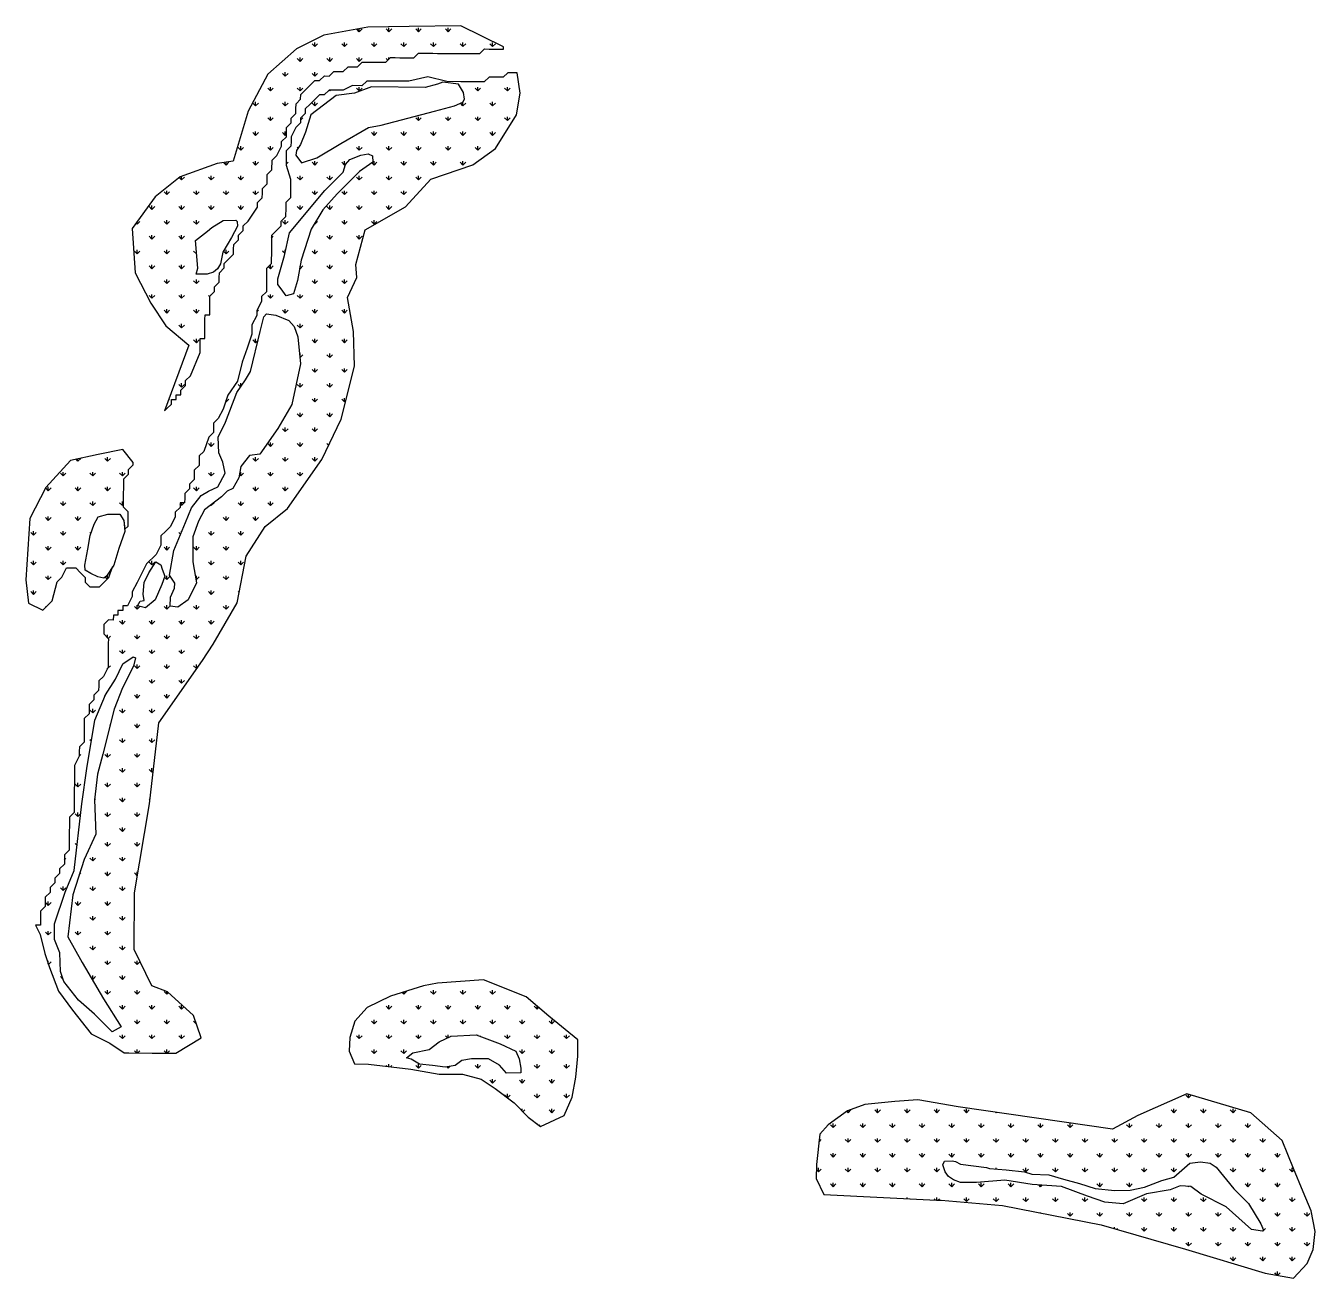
# Model space of a CAD drawing. Header units: metres. Extents: x 255476 to 378809, y 1739479 to 2227865.
# Drawn here: x 330652 to 331760, y 1815012 to 1816089 of the extents above; entities that cross this region are included whole.
import ezdxf

# ---------------------------------------------------------------- set-up
doc = ezdxf.new("R2010")
doc.units = ezdxf.units.M
doc.header["$MEASUREMENT"] = 0
doc.layers.add('MANGROOVE BUFFER ZONE', color=120, linetype='Continuous')

msp = doc.modelspace()

# ---------------------------------------------------------------- hatches: boundary and pattern name
at = {"layer": 'MANGROOVE BUFFER ZONE'}
h = msp.add_hatch(dxfattribs=at)
h.set_pattern_fill('GRASS', color=256, scale=18)
h.paths.add_polyline_path([(330830.7, 1815892.5), (330830.7, 1815896.6), (330830.8, 1815900.6), (330834.9, 1815904.6), (330834.9, 1815908.7), (330839, 1815912.7), (330839, 1815916.7), (330843.1, 1815920.7), (330851.2, 1815932.8), (330851.3, 1815936.8), (330855.3, 1815940.8), (330855.4, 1815944.9), (330855.4, 1815948.9), (330859.5, 1815952.9), (330859.5, 1815961), (330863.6, 1815965), (330863.7, 1815973.1), (330867.8, 1815977.1), (330871.9, 1815985.2), (330871.9, 1815989.2), (330876, 1815993.3), (330876, 1815997.3), (330876, 1816001.3), (330880.1, 1816005.4), (330880.1, 1816009.4), (330884.2, 1816013.4), (330884.2, 1816017.4), (330884.3, 1816021.5), (330888.3, 1816025.5), (330888.4, 1816029.5), (330892.4, 1816033.6), (330896.5, 1816037.6), (330900.6, 1816041.6), (330904.6, 1816041.6), (330908.7, 1816045.6), (330912.7, 1816045.5), (330916.8, 1816049.5), (330920.9, 1816049.5), (330924.9, 1816049.5), (330929, 1816053.5), (330933, 1816053.5), (330937.1, 1816053.4), (330941.1, 1816057.4), (330945.2, 1816057.4), (330949.2, 1816057.4), (330953.3, 1816057.4), (330961.4, 1816057.3), (330965.4, 1816061.3), (330969.5, 1816061.3), (330973.5, 1816061.2), (330977.6, 1816061.2), (330981.6, 1816061.2), (330985.6, 1816061.1), (330989.7, 1816065.2), (330993.8, 1816065.1), (330997.8, 1816065.1), (331001.8, 1816065.1), (331005.9, 1816065), (331014, 1816065), (331018, 1816064.9), (331022.1, 1816064.9), (331026.1, 1816064.9), (331030.1, 1816064.8), (331034.2, 1816064.8), (331038.2, 1816064.8), (331042.3, 1816064.8), (331046.3, 1816068.8), (331050.4, 1816068.7), (331054.4, 1816068.7), (331062.5, 1816068.6), (331062.5, 1816070.7), (331025.9, 1816088.7), (330981.7, 1816088), (330946, 1816087.4), (330908.3, 1816080.5), (330884.7, 1816068.8), (330860.1, 1816047), (330843.3, 1816015.2), (330830.4, 1815972.2), (330816.4, 1815970.3), (330784.8, 1815959), (330763.2, 1815941.7), (330743.4, 1815914.5), (330746.2, 1815876.4), (330759.5, 1815850.3), (330772.3, 1815830.7), (330792.2, 1815814.1), (330771.3, 1815757.8), (330773.1, 1815759.5), (330777.2, 1815763.5), (330777.2, 1815767.6), (330781.2, 1815767.6), (330781.3, 1815771.6), (330785.3, 1815771.6), (330785.3, 1815775.6), (330789.4, 1815779.6), (330789.4, 1815783.7), (330793.5, 1815787.7), (330801.8, 1815807.8), (330801.8, 1815811.9), (330801.9, 1815820), (330805.9, 1815819.9), (330805.9, 1815824), (330806, 1815828), (330806, 1815832.1), (330806, 1815836.1), (330806.1, 1815840.1), (330810.1, 1815840.1), (330810.1, 1815844.2), (330810.2, 1815848.2), (330810.2, 1815852.2), (330810.2, 1815856.3), (330814.3, 1815860.3), (330814.3, 1815864.3), (330818.4, 1815868.4), (330818.4, 1815872.4), (330818.5, 1815876.4), (330822.5, 1815880.5), (330822.6, 1815884.5), (330826.6, 1815888.5)])
h.paths.add_polyline_path([(330798, 1815904.1), (330808.3, 1815912.2), (330811.9, 1815915.3), (330821.6, 1815921.3), (330832.7, 1815921.7), (330833.8, 1815920.4), (330834.1, 1815916.4), (330828.8, 1815906.7), (330821.4, 1815894), (330819.5, 1815884.1), (330816.7, 1815879.8), (330813.5, 1815876.8), (330808, 1815875.3), (330798.4, 1815875.2), (330799.9, 1815880.3)], flags=16)
h.paths.add_polyline_path([(330736.1, 1815674.9), (330736.1, 1815679), (330736.1, 1815683), (330736.1, 1815687), (330736.2, 1815691.1), (330736.2, 1815695.1), (330736.2, 1815699.2), (330740.3, 1815703.2), (330740.3, 1815707.2), (330744.4, 1815711.2), (330744.4, 1815713.3), (330735.4, 1815724.6), (330714.4, 1815720.3), (330690.4, 1815715), (330669.2, 1815691.7), (330655.5, 1815665.3), (330652.1, 1815612.4), (330654.4, 1815592.3), (330666.6, 1815586.5), (330670.7, 1815590.5), (330674.8, 1815594.5), (330679, 1815610.7), (330683, 1815614.7), (330687.1, 1815622.7), (330691.2, 1815622.7), (330695.2, 1815622.7), (330699.2, 1815618.6), (330703.2, 1815614.5), (330703.2, 1815610.5), (330707.2, 1815606.4), (330711.3, 1815606.4), (330715.3, 1815606.3), (330723.5, 1815614.4), (330726.6, 1815623.6), (330723.6, 1815619.1), (330721.5, 1815615.5), (330719.1, 1815613.9), (330714.1, 1815614.9), (330708, 1815617.9), (330703.2, 1815620.9), (330702.7, 1815625.2), (330705.3, 1815638.9), (330707.5, 1815650.6), (330710.7, 1815660.4), (330714.3, 1815666.5), (330722.5, 1815668.8), (330733, 1815668.8), (330736.4, 1815663.5), (330737.1, 1815655.9), (330740, 1815658.7), (330740, 1815662.8), (330740, 1815666.8), (330740.1, 1815670.8)])
h = msp.add_hatch(dxfattribs=at)
h.set_pattern_fill('GRASS', color=256, scale=18)
h.paths.add_polyline_path([(330758.3, 1815420), (330766.4, 1815489.5), (330803.8, 1815543), (330813.1, 1815557.2), (330833.6, 1815592.8), (330841.6, 1815632.8), (330857.8, 1815658.2), (330877.1, 1815673.9), (330906.6, 1815715.9), (330923.2, 1815750.5), (330934.6, 1815796.1), (330933.8, 1815825.8), (330928.5, 1815855), (330936.6, 1815872.3), (330935.8, 1815883.6), (330943.8, 1815913.4), (330978.3, 1815933.1), (331000.3, 1815956.8), (331036.2, 1815969.1), (331055.9, 1815983.1), (331073.8, 1816012.1), (331077, 1816030.7), (331074.5, 1816048.3), (331070.4, 1816048.4), (331066.4, 1816048.4), (331062.3, 1816044.4), (331058.3, 1816044.4), (331054.2, 1816044.4), (331050.2, 1816044.5), (331046.1, 1816040.5), (331042.1, 1816040.5), (331038, 1816040.5), (331034, 1816040.6), (331029.9, 1816040.6), (331025.9, 1816040.6), (331013.8, 1816040.7), (330997.6, 1816044.9), (330981.4, 1816041), (330961.2, 1816041.1), (330945.1, 1816041.2), (330941, 1816037.2), (330932.9, 1816037.3), (330924.8, 1816033.3), (330916.7, 1816033.4), (330912.7, 1816033.4), (330908.6, 1816029.4), (330904.5, 1816029.4), (330900.5, 1816025.4), (330896.4, 1816021.4), (330892.3, 1816017.4), (330892.3, 1816013.3), (330888.2, 1816009.3), (330888.2, 1816005.3), (330884.1, 1816001.3), (330880, 1815993.2), (330880, 1815989.2), (330879.9, 1815985.1), (330875.9, 1815981.1), (330875.8, 1815977.1), (330875.8, 1815973), (330875.8, 1815969), (330879.7, 1815956.8), (330879.7, 1815952.8), (330879.7, 1815948.7), (330879.6, 1815944.7), (330879.6, 1815940.7), (330875.5, 1815936.7), (330875.5, 1815932.6), (330875.4, 1815924.5), (330871.4, 1815920.5), (330871.3, 1815916.5), (330867.3, 1815912.5), (330863.2, 1815908.4), (330863.1, 1815904.4), (330863.1, 1815900.4), (330863.1, 1815896.3), (330863.1, 1815892.3), (330863, 1815888.2), (330863, 1815884.2), (330858.9, 1815880.2), (330858.9, 1815876.1), (330858.9, 1815872.1), (330858.8, 1815868), (330858.8, 1815864), (330858.8, 1815860), (330854.7, 1815855.9), (330854.7, 1815851.9), (330850.6, 1815843.8), (330850.5, 1815839.8), (330846.4, 1815831.7), (330846.4, 1815827.7), (330846.4, 1815823.7), (330842.2, 1815811.6), (330838.1, 1815799.5), (330833.9, 1815783.3), (330825.7, 1815771.3), (330821.6, 1815759.2), (330817.5, 1815751.1), (330813.4, 1815747.1), (330813.4, 1815743.1), (330813.4, 1815739), (330809.3, 1815735), (330805.1, 1815722.9), (330801.1, 1815718.9), (330801, 1815714.8), (330801, 1815710.8), (330796.9, 1815706.8), (330796.9, 1815702.7), (330796.9, 1815698.7), (330792.8, 1815694.7), (330792.8, 1815690.6), (330788.7, 1815686.6), (330788.7, 1815682.6), (330788.6, 1815678.5), (330784.6, 1815678.6), (330784.6, 1815674.5), (330780.5, 1815670.5), (330780.5, 1815666.5), (330776.4, 1815658.4), (330772.3, 1815654.4), (330768.2, 1815650.4), (330768.2, 1815646.4), (330768.1, 1815642.3), (330764, 1815634.3), (330755.9, 1815626.2), (330751.8, 1815618.2), (330747.7, 1815610.1), (330743.6, 1815602.1), (330743.5, 1815598), (330739.4, 1815590), (330735.4, 1815590), (330735.4, 1815586), (330731.3, 1815586), (330731.3, 1815582), (330727.3, 1815582), (330727.2, 1815577.9), (330723.2, 1815578), (330719.1, 1815574), (330719.1, 1815569.9), (330719, 1815565.9), (330723.1, 1815561.8), (330723, 1815557.8), (330723, 1815553.7), (330723, 1815549.7), (330722.9, 1815541.6), (330722.9, 1815537.5), (330718.8, 1815529.5), (330714.7, 1815525.5), (330714.7, 1815521.4), (330714.6, 1815517.4), (330710.6, 1815513.4), (330710.5, 1815509.3), (330706.4, 1815505.3), (330706.4, 1815501.3), (330706.4, 1815497.2), (330702.3, 1815493.2), (330702.3, 1815489.2), (330702.2, 1815485.1), (330702.2, 1815477.1), (330702.2, 1815473), (330698.1, 1815469), (330698, 1815465), (330698, 1815460.9), (330693.9, 1815452.9), (330693.9, 1815444.8), (330693.7, 1815424.6), (330693.7, 1815420.5), (330693.6, 1815412.4), (330689.5, 1815408.4), (330689.5, 1815404.4), (330689.5, 1815400.3), (330689.4, 1815396.3), (330689.4, 1815392.2), (330689.4, 1815388.2), (330689.3, 1815384.2), (330689.3, 1815380.1), (330685.2, 1815376.1), (330685.2, 1815372.1), (330685.2, 1815368), (330681.1, 1815364), (330681.1, 1815360), (330677, 1815355.9), (330677, 1815351.9), (330672.9, 1815347.9), (330672.9, 1815343.8), (330668.8, 1815339.8), (330668.8, 1815335.8), (330668.7, 1815331.7), (330664.6, 1815327.7), (330664.6, 1815323.7), (330664.6, 1815319.7), (330664.6, 1815315.6), (330660.5, 1815315.6), (330664.5, 1815307.5), (330668.4, 1815291.3), (330672.4, 1815279.2), (330680.3, 1815258.9), (330692.3, 1815242.6), (330708.3, 1815222.3), (330724.4, 1815214.1), (330736.5, 1815205.9), (330740.5, 1815205.9), (330760.7, 1815205.7), (330776.9, 1815205.6), (330780.9, 1815205.5), (330802.7, 1815218.7), (330796.2, 1815238), (330773.8, 1815258.4), (330760.5, 1815263.6), (330745.2, 1815294.8), (330745.6, 1815343.3)])
h.paths.add_polyline_path([(330712.2, 1815393.9), (330702.1, 1815372.1), (330692.4, 1815341.7), (330688.2, 1815305.5), (330700.4, 1815283.4), (330718.8, 1815252.3), (330734.1, 1815228.1), (330726.3, 1815223.8), (330711, 1815239), (330697.3, 1815251), (330684.7, 1815267.3), (330682, 1815275.7), (330681.4, 1815291.7), (330676.8, 1815303.2), (330676.8, 1815316.7), (330686, 1815343.9), (330693.5, 1815362.6), (330700.1, 1815419.8), (330704.6, 1815450.2), (330711.3, 1815491.8), (330720.6, 1815513.5), (330729.2, 1815527.2), (330735.6, 1815540.2), (330744.3, 1815546.2), (330746.4, 1815545.3), (330744.7, 1815538.3), (330735.2, 1815519.7), (330727.9, 1815501.3), (330718.2, 1815462.7), (330713.7, 1815445.3), (330711.2, 1815423.3)], flags=16)
h.paths.add_polyline_path([(330754.9, 1815588.4), (330748.2, 1815590), (330750.3, 1815594.2), (330753.7, 1815594.7), (330752.9, 1815600.2), (330753.8, 1815610.2), (330757.9, 1815618.4), (330763.8, 1815627.9), (330768, 1815625.4), (330769.3, 1815621.7), (330771.6, 1815615.7), (330769.1, 1815608.3), (330763.3, 1815595.3)], flags=16)
h.paths.add_polyline_path([(330776.2, 1815589.7), (330776.5, 1815597.5), (330779.8, 1815605.3), (330780.1, 1815609.6), (330775.6, 1815616.4), (330779.4, 1815637.6), (330789.3, 1815661.7), (330794.6, 1815674.3), (330802.8, 1815685), (330809, 1815688.7), (330817, 1815692.5), (330823.5, 1815704), (330821.4, 1815713.5), (330818.1, 1815721.5), (330817.3, 1815735), (330823.7, 1815748), (330833.3, 1815773.4), (330840.8, 1815784.3), (330845.1, 1815791.5), (330853.6, 1815826), (330856.6, 1815838.5), (330858.9, 1815841.2), (330866.9, 1815839.9), (330878.2, 1815835.5), (330882.8, 1815830.1), (330885.9, 1815821.3), (330888.3, 1815798.1), (330880.7, 1815763.3), (330868.8, 1815742.4), (330853.3, 1815720.5), (330844.3, 1815719.3), (330836.9, 1815709.9), (330835.3, 1815700), (330829.9, 1815691), (330825, 1815688.7), (330820.2, 1815683.8), (330805.7, 1815672.6), (330800.5, 1815663), (330795.7, 1815649.4), (330795.7, 1815627.8), (330798.8, 1815609.8), (330791.6, 1815595.4), (330782.7, 1815589.1)], flags=16)
h.paths.add_polyline_path([(330875.9, 1815856.5), (330871.5, 1815862.6), (330868.6, 1815866.2), (330868.8, 1815869.7), (330868.6, 1815871.3), (330874.5, 1815891.3), (330878.7, 1815910.7), (330909.1, 1815947.2), (330924.7, 1815962.9), (330926.7, 1815969.6), (330930.6, 1815973.7), (330940.1, 1815977.5), (330946.4, 1815978.5), (330950, 1815976.9), (330950.2, 1815971.6), (330938.9, 1815963.5), (330919.6, 1815944.3), (330907.5, 1815930.4), (330897.2, 1815913.8), (330888.7, 1815887.1), (330885.6, 1815869.7), (330882.2, 1815858.3)], flags=16)
h.paths.add_polyline_path([(330888.9, 1815970.8), (330884.2, 1815977.4), (330884.7, 1815981.4), (330888.3, 1815986.8), (330892.4, 1815997.3), (330897, 1816012.2), (330918.9, 1816028.7), (330934.6, 1816030.7), (330949.1, 1816036.2), (330995.4, 1816035.7), (331005.9, 1816038.6), (331010.6, 1816040.1), (331023.9, 1816038.5), (331028.3, 1816031.3), (331029.2, 1816025.7), (331027.6, 1816023.1), (331020.6, 1816019.8), (331003.4, 1816015.4), (330957.6, 1816003.2), (330946.5, 1816001.2), (330922.9, 1815987.5), (330902.1, 1815975.1)], flags=16)
h = msp.add_hatch(dxfattribs=at)
h.set_pattern_fill('GRASS', color=256, scale=18)
h.paths.add_polyline_path([(331124.8, 1815185), (331126.5, 1815203.1), (331126.5, 1815217), (331101.5, 1815237.5), (331082, 1815253.9), (331045.5, 1815268.7), (331006, 1815265.7), (330993.9, 1815263.5), (330965.4, 1815254.6), (330945.6, 1815244.8), (330934.8, 1815233), (330930.5, 1815219.1), (330930, 1815207.3), (330934.5, 1815196.3), (330946.6, 1815196.2), (330983, 1815191.9), (331007.2, 1815187.6), (331027.4, 1815187.5), (331043.5, 1815183.3), (331055.6, 1815175.1), (331071.7, 1815162.9), (331083.7, 1815150.6), (331094.4, 1815142.5), (331114.9, 1815152.1), (331121.6, 1815167.9)])
h.paths.add_polyline_path([(331077.5, 1815188.7), (331065.3, 1815188.4), (331059.3, 1815195.3), (331049.6, 1815200.6), (331035, 1815200.6), (331026.7, 1815199.4), (331021.2, 1815195), (331012.5, 1815193.6), (331001.5, 1815195), (330990.4, 1815196.1), (330983.4, 1815200.3), (330979.3, 1815201.7), (330984.6, 1815205.8), (330998.7, 1815208.6), (331007.3, 1815215.3), (331017.7, 1815220.3), (331039.2, 1815221.4), (331059.9, 1815213.5), (331073.2, 1815207.4), (331076, 1815200.6), (331077.5, 1815192.7)], flags=16)
h = msp.add_hatch(dxfattribs=at)
h.set_pattern_fill('GRASS', color=256, scale=18)
h.paths.add_polyline_path([(331758.5, 1815036.9), (331760.3, 1815052.2), (331756.8, 1815070.1), (331749.8, 1815086.5), (331741.7, 1815106.4), (331741.7, 1815106.4), (331731.9, 1815130.5), (331705, 1815154.3), (331649.8, 1815170.5), (331607.9, 1815152), (331586, 1815140.2), (331453.4, 1815159.4), (331418.7, 1815165.5), (331399, 1815164.1), (331373.3, 1815161.4), (331358.3, 1815156), (331341.7, 1815144.1), (331334.5, 1815136), (331331.7, 1815109.8), (331331.3, 1815097.8), (331338, 1815084.2), (331434.9, 1815079.2), (331438.9, 1815079.2), (331491.4, 1815074.7), (331576.2, 1815057.9), (331648.8, 1815037.1), (331717.4, 1815016.4), (331741.6, 1815012.1), (331753.5, 1815024.9)])
h.paths.add_polyline_path([(331715.8, 1815053.3), (331714.9, 1815052.6), (331705.5, 1815054), (331683.8, 1815073.6), (331662.2, 1815084.4), (331653.4, 1815091), (331644.1, 1815091.6), (331635.7, 1815088.2), (331615.2, 1815084.8), (331595.3, 1815076.1), (331579.4, 1815077.6), (331564.7, 1815082.6), (331542.1, 1815091.1), (331517.1, 1815092.6), (331493.6, 1815096.3), (331469.1, 1815094.3), (331455.4, 1815094.4), (331449.4, 1815096.6), (331445.1, 1815099.5), (331442.1, 1815103.6), (331440.3, 1815109.5), (331441.8, 1815112.7), (331448.2, 1815112.9), (331451.2, 1815112.6), (331455.4, 1815110.3), (331477.9, 1815107.4), (331480.3, 1815106.4), (331494.6, 1815105.2), (331510.5, 1815103.5), (331516.8, 1815101.6), (331531.2, 1815101), (331544, 1815097.2), (331557.8, 1815093.5), (331571.1, 1815089.2), (331588.2, 1815087.4), (331601.1, 1815087.7), (331613.5, 1815090.3), (331628.5, 1815096.1), (331638.9, 1815099), (331652.5, 1815111), (331661.7, 1815112.2), (331670.1, 1815111.1), (331675.2, 1815107.6), (331690.2, 1815089), (331702.8, 1815076.5), (331713.6, 1815059)], flags=16)

# ---------------------------------------------------------------- linework, layer by layer
at = {"layer": 'MANGROOVE BUFFER ZONE', "flags": 128}
for points in [[(330851.2, 1815932.8), (330851.3, 1815936.8), (330855.3, 1815940.8), (330855.4, 1815944.9), (330855.4, 1815948.9), (330859.5, 1815952.9), (330859.5, 1815961), (330863.6, 1815965), (330863.7, 1815973.1), (330867.8, 1815977.1), (330871.9, 1815985.2), (330871.9, 1815989.2), (330876, 1815993.3), (330876, 1815997.3), (330876, 1816001.3), (330880.1, 1816005.4), (330880.1, 1816009.4), (330884.2, 1816013.4), (330884.2, 1816017.4), (330884.3, 1816021.5), (330888.3, 1816025.5), (330888.4, 1816029.5), (330892.4, 1816033.6), (330896.5, 1816037.6), (330900.6, 1816041.6), (330904.6, 1816041.6), (330908.7, 1816045.6), (330912.7, 1816045.5), (330916.8, 1816049.5), (330920.9, 1816049.5), (330924.9, 1816049.5), (330929, 1816053.5), (330933, 1816053.5), (330937.1, 1816053.4), (330941.1, 1816057.4), (330945.2, 1816057.4), (330949.2, 1816057.4), (330953.3, 1816057.4), (330961.4, 1816057.3), (330965.4, 1816061.3), (330969.5, 1816061.3), (330973.5, 1816061.2), (330977.6, 1816061.2), (330981.6, 1816061.2), (330985.6, 1816061.1), (330989.7, 1816065.2), (330993.8, 1816065.1), (330997.8, 1816065.1), (331001.8, 1816065.1), (331005.9, 1816065), (331014, 1816065), (331018, 1816064.9), (331022.1, 1816064.9), (331026.1, 1816064.9), (331030.1, 1816064.8), (331034.2, 1816064.8), (331038.2, 1816064.8), (331042.3, 1816064.8), (331046.3, 1816068.8), (331050.4, 1816068.7), (331054.4, 1816068.7), (331062.5, 1816068.6), (331062.5, 1816070.7), (331025.9, 1816088.7), (330981.7, 1816088), (330946, 1816087.4), (330908.3, 1816080.5), (330884.7, 1816068.8), (330860.1, 1816047), (330843.3, 1816015.2), (330830.4, 1815972.2), (330816.4, 1815970.3), (330784.8, 1815959), (330763.2, 1815941.7), (330743.4, 1815914.5), (330746.2, 1815876.4), (330759.5, 1815850.3), (330772.3, 1815830.7), (330792.2, 1815814.1), (330771.3, 1815757.8), (330773.1, 1815759.5), (330777.2, 1815763.5), (330777.2, 1815767.6), (330781.2, 1815767.6), (330781.3, 1815771.6), (330785.3, 1815771.6), (330785.3, 1815775.6), (330789.4, 1815779.6), (330789.4, 1815783.7), (330793.5, 1815787.7), (330801.8, 1815807.8), (330801.8, 1815811.9), (330801.9, 1815820), (330805.9, 1815819.9), (330805.9, 1815824), (330806, 1815828), (330806, 1815832.1), (330806, 1815836.1), (330806.1, 1815840.1), (330810.1, 1815840.1), (330810.1, 1815844.2), (330810.2, 1815848.2), (330810.2, 1815852.2), (330810.2, 1815856.3), (330814.3, 1815860.3), (330814.3, 1815864.3), (330818.4, 1815868.4), (330818.4, 1815872.4), (330818.5, 1815876.4), (330822.5, 1815880.5), (330822.6, 1815884.5), (330826.6, 1815888.5), (330830.7, 1815892.5), (330830.7, 1815896.6), (330830.8, 1815900.6), (330834.9, 1815904.6), (330834.9, 1815908.7), (330839, 1815912.7), (330839, 1815916.7), (330843.1, 1815920.7)], [(330745.6, 1815343.3), (330758.3, 1815420), (330766.4, 1815489.5), (330803.8, 1815543), (330813.1, 1815557.2), (330833.6, 1815592.8), (330841.6, 1815632.8), (330857.8, 1815658.2), (330877.1, 1815673.9), (330906.6, 1815715.9), (330923.2, 1815750.5), (330934.6, 1815796.1), (330933.8, 1815825.8), (330928.5, 1815855), (330936.6, 1815872.3), (330935.8, 1815883.6), (330943.8, 1815913.4), (330978.3, 1815933.1), (331000.3, 1815956.8), (331036.2, 1815969.1), (331055.9, 1815983.1), (331073.8, 1816012.1), (331077, 1816030.7), (331074.5, 1816048.3), (331070.4, 1816048.4), (331066.4, 1816048.4), (331062.3, 1816044.4), (331058.3, 1816044.4), (331054.2, 1816044.4), (331050.2, 1816044.5), (331046.1, 1816040.5), (331042.1, 1816040.5), (331038, 1816040.5), (331034, 1816040.6), (331029.9, 1816040.6), (331025.9, 1816040.6), (331013.8, 1816040.7), (330997.6, 1816044.9), (330981.4, 1816041), (330961.2, 1816041.1), (330945.1, 1816041.2), (330941, 1816037.2), (330932.9, 1816037.3), (330924.8, 1816033.3), (330916.7, 1816033.4), (330912.7, 1816033.4), (330908.6, 1816029.4), (330904.5, 1816029.4), (330900.5, 1816025.4), (330896.4, 1816021.4), (330892.3, 1816017.4), (330892.3, 1816013.3), (330888.2, 1816009.3), (330888.2, 1816005.3), (330884.1, 1816001.3), (330880, 1815993.2), (330880, 1815989.2), (330879.9, 1815985.1), (330875.9, 1815981.1), (330875.8, 1815977.1), (330875.8, 1815973), (330875.8, 1815969), (330879.7, 1815956.8), (330879.7, 1815952.8), (330879.7, 1815948.7), (330879.6, 1815944.7), (330879.6, 1815940.7), (330875.5, 1815936.7), (330875.5, 1815932.6), (330875.4, 1815924.5), (330871.4, 1815920.5), (330871.3, 1815916.5), (330867.3, 1815912.5), (330863.2, 1815908.4), (330863.1, 1815904.4), (330863.1, 1815900.4), (330863.1, 1815896.3), (330863.1, 1815892.3), (330863, 1815888.2), (330863, 1815884.2), (330858.9, 1815880.2), (330858.9, 1815876.1), (330858.9, 1815872.1), (330858.8, 1815868), (330858.8, 1815864), (330858.8, 1815860), (330854.7, 1815855.9), (330854.7, 1815851.9), (330850.6, 1815843.8), (330850.5, 1815839.8), (330846.4, 1815831.7), (330846.4, 1815827.7), (330846.4, 1815823.7), (330842.2, 1815811.6), (330838.1, 1815799.5), (330833.9, 1815783.3), (330825.7, 1815771.3), (330821.6, 1815759.2), (330817.5, 1815751.1), (330813.4, 1815747.1), (330813.4, 1815743.1), (330813.4, 1815739), (330809.3, 1815735), (330805.1, 1815722.9), (330801.1, 1815718.9), (330801, 1815714.8), (330801, 1815710.8), (330796.9, 1815706.8), (330796.9, 1815702.7), (330796.9, 1815698.7), (330792.8, 1815694.7), (330792.8, 1815690.6), (330788.7, 1815686.6), (330788.7, 1815682.6), (330788.6, 1815678.5), (330784.6, 1815678.6), (330784.6, 1815674.5), (330780.5, 1815670.5), (330780.5, 1815666.5), (330776.4, 1815658.4), (330772.3, 1815654.4), (330768.2, 1815650.4), (330768.2, 1815646.4), (330768.1, 1815642.3), (330764, 1815634.3), (330755.9, 1815626.2), (330751.8, 1815618.2), (330747.7, 1815610.1), (330743.6, 1815602.1), (330743.5, 1815598), (330739.4, 1815590), (330735.4, 1815590), (330735.4, 1815586), (330731.3, 1815586), (330731.3, 1815582), (330727.3, 1815582), (330727.2, 1815577.9), (330723.2, 1815578), (330719.1, 1815574), (330719.1, 1815569.9), (330719, 1815565.9), (330723.1, 1815561.8), (330723, 1815557.8), (330723, 1815553.7), (330723, 1815549.7), (330722.9, 1815541.6), (330722.9, 1815537.5), (330718.8, 1815529.5), (330714.7, 1815525.5), (330714.7, 1815521.4), (330714.6, 1815517.4), (330710.6, 1815513.4), (330710.5, 1815509.3), (330706.4, 1815505.3), (330706.4, 1815501.3), (330706.4, 1815497.2), (330702.3, 1815493.2), (330702.3, 1815489.2), (330702.2, 1815485.1), (330702.2, 1815477.1), (330702.2, 1815473), (330698.1, 1815469), (330698, 1815465), (330698, 1815460.9), (330693.9, 1815452.9), (330693.9, 1815444.8), (330693.7, 1815424.6), (330693.7, 1815420.5), (330693.6, 1815412.4), (330689.5, 1815408.4), (330689.5, 1815404.4), (330689.5, 1815400.3), (330689.4, 1815396.3), (330689.4, 1815392.2), (330689.4, 1815388.2), (330689.3, 1815384.2), (330689.3, 1815380.1), (330685.2, 1815376.1), (330685.2, 1815372.1), (330685.2, 1815368), (330681.1, 1815364), (330681.1, 1815360), (330677, 1815355.9), (330677, 1815351.9), (330672.9, 1815347.9), (330672.9, 1815343.8), (330668.8, 1815339.8), (330668.8, 1815335.8), (330668.7, 1815331.7), (330664.6, 1815327.7), (330664.6, 1815323.7), (330664.6, 1815319.7), (330664.6, 1815315.6), (330660.5, 1815315.6), (330664.5, 1815307.5), (330668.4, 1815291.3), (330672.4, 1815279.2), (330680.3, 1815258.9), (330692.3, 1815242.6), (330708.3, 1815222.3), (330724.4, 1815214.1), (330736.5, 1815205.9), (330740.5, 1815205.9), (330760.7, 1815205.7), (330776.9, 1815205.6), (330780.9, 1815205.5), (330802.7, 1815218.7), (330796.2, 1815238), (330773.8, 1815258.4), (330760.5, 1815263.6), (330745.2, 1815294.8)], [(330884.2, 1815977.4), (330888.9, 1815970.8), (330902.1, 1815975.1), (330922.9, 1815987.5), (330946.5, 1816001.2), (330957.6, 1816003.2), (331003.4, 1816015.4), (331020.6, 1816019.8), (331027.6, 1816023.1), (331029.2, 1816025.7), (331028.3, 1816031.3), (331023.9, 1816038.5), (331010.6, 1816040.1), (331005.9, 1816038.6), (330995.4, 1816035.7), (330949.1, 1816036.2), (330934.6, 1816030.7), (330918.9, 1816028.7), (330897, 1816012.2), (330892.4, 1815997.3), (330888.3, 1815986.8), (330884.7, 1815981.4)], [(330875.9, 1815856.5), (330871.5, 1815862.6), (330868.6, 1815866.2), (330868.8, 1815869.7), (330868.6, 1815871.3), (330874.5, 1815891.3), (330878.7, 1815910.7), (330909.1, 1815947.2), (330924.7, 1815962.9), (330926.7, 1815969.6), (330930.6, 1815973.7), (330940.1, 1815977.5), (330946.4, 1815978.5), (330950, 1815976.9), (330950.2, 1815971.6), (330938.9, 1815963.5), (330919.6, 1815944.3), (330907.5, 1815930.4), (330897.2, 1815913.8), (330888.7, 1815887.1), (330885.6, 1815869.7), (330882.2, 1815858.3)], [(330798, 1815904.1), (330808.3, 1815912.2), (330811.9, 1815915.3), (330821.6, 1815921.3), (330832.7, 1815921.7), (330833.8, 1815920.4), (330834.1, 1815916.4), (330828.8, 1815906.7), (330821.4, 1815894), (330819.5, 1815884.1), (330816.7, 1815879.8), (330813.5, 1815876.8), (330808, 1815875.3), (330798.4, 1815875.2), (330799.9, 1815880.3)], [(330776.2, 1815589.7), (330776.5, 1815597.5), (330779.8, 1815605.3), (330780.1, 1815609.6), (330775.6, 1815616.4), (330779.4, 1815637.6), (330789.3, 1815661.7), (330794.6, 1815674.3), (330802.8, 1815685), (330809, 1815688.7), (330817, 1815692.5), (330823.5, 1815704), (330821.4, 1815713.5), (330818.1, 1815721.5), (330817.3, 1815735), (330823.7, 1815748), (330833.3, 1815773.4), (330840.8, 1815784.3), (330845.1, 1815791.5), (330853.6, 1815826), (330856.6, 1815838.5), (330858.9, 1815841.2), (330866.9, 1815839.9), (330878.2, 1815835.5), (330882.8, 1815830.1), (330885.9, 1815821.3), (330888.3, 1815798.1), (330880.7, 1815763.3), (330868.8, 1815742.4), (330853.3, 1815720.5), (330844.3, 1815719.3), (330836.9, 1815709.9), (330835.3, 1815700), (330829.9, 1815691), (330825, 1815688.7), (330820.2, 1815683.8), (330805.7, 1815672.6), (330800.5, 1815663), (330795.7, 1815649.4), (330795.7, 1815627.8), (330798.8, 1815609.8), (330791.6, 1815595.4), (330782.7, 1815589.1)], [(330736.1, 1815679), (330736.1, 1815683), (330736.1, 1815687), (330736.2, 1815691.1), (330736.2, 1815695.1), (330736.2, 1815699.2), (330740.3, 1815703.2), (330740.3, 1815707.2), (330744.4, 1815711.2), (330744.4, 1815713.3), (330735.4, 1815724.6), (330714.4, 1815720.3), (330690.4, 1815715), (330669.2, 1815691.7), (330655.5, 1815665.3), (330652.1, 1815612.4), (330654.4, 1815592.3), (330666.6, 1815586.5), (330670.7, 1815590.5), (330674.8, 1815594.5), (330679, 1815610.7), (330683, 1815614.7), (330687.1, 1815622.7), (330691.2, 1815622.7), (330695.2, 1815622.7), (330699.2, 1815618.6), (330703.2, 1815614.5), (330703.2, 1815610.5), (330707.2, 1815606.4), (330711.3, 1815606.4), (330715.3, 1815606.3), (330723.5, 1815614.4), (330726.6, 1815623.6), (330723.6, 1815619.1), (330721.5, 1815615.5), (330719.1, 1815613.9), (330714.1, 1815614.9), (330708, 1815617.9), (330703.2, 1815620.9), (330702.7, 1815625.2), (330705.3, 1815638.9), (330707.5, 1815650.6), (330710.7, 1815660.4), (330714.3, 1815666.5), (330722.5, 1815668.8), (330733, 1815668.8), (330736.4, 1815663.5), (330737.1, 1815655.9), (330740, 1815658.7), (330740, 1815662.8), (330740, 1815666.8), (330740.1, 1815670.8), (330736.1, 1815674.9)], [(330702.7, 1815625.2), (330705.3, 1815638.9), (330707.5, 1815650.6), (330710.7, 1815660.4), (330714.3, 1815666.5), (330722.5, 1815668.8), (330733, 1815668.8), (330736.4, 1815663.5), (330737.3, 1815654), (330731.9, 1815639.4), (330727.7, 1815625.2), (330723.6, 1815619.1), (330721.5, 1815615.5), (330719.1, 1815613.9), (330714.1, 1815614.9), (330708, 1815617.9), (330703.2, 1815620.9)], [(330754.9, 1815588.4), (330748.2, 1815590), (330750.3, 1815594.2), (330753.7, 1815594.7), (330752.9, 1815600.2), (330753.8, 1815610.2), (330757.9, 1815618.4), (330763.8, 1815627.9), (330768, 1815625.4), (330769.3, 1815621.7), (330771.6, 1815615.7), (330769.1, 1815608.3), (330763.3, 1815595.3)], [(330688.2, 1815305.5), (330700.4, 1815283.4), (330718.8, 1815252.3), (330734.1, 1815228.1), (330726.3, 1815223.8), (330711, 1815239), (330697.3, 1815251), (330684.7, 1815267.3), (330682, 1815275.7), (330681.4, 1815291.7), (330676.8, 1815303.2), (330676.8, 1815316.7), (330686, 1815343.9), (330693.5, 1815362.6), (330700.1, 1815419.8), (330704.6, 1815450.2), (330711.3, 1815491.8), (330720.6, 1815513.5), (330729.2, 1815527.2), (330735.6, 1815540.2), (330744.3, 1815546.2), (330746.4, 1815545.3), (330744.7, 1815538.3), (330735.2, 1815519.7), (330727.9, 1815501.3), (330718.2, 1815462.7), (330713.7, 1815445.3), (330711.2, 1815423.3), (330712.2, 1815393.9), (330702.1, 1815372.1), (330692.4, 1815341.7)], [(331082, 1815253.9), (331045.5, 1815268.7), (331006, 1815265.7), (330993.9, 1815263.5), (330965.4, 1815254.6), (330945.6, 1815244.8), (330934.8, 1815233), (330930.5, 1815219.1), (330930, 1815207.3), (330934.5, 1815196.3), (330946.6, 1815196.2), (330983, 1815191.9), (331007.2, 1815187.6), (331027.4, 1815187.5), (331043.5, 1815183.3), (331055.6, 1815175.1), (331071.7, 1815162.9), (331083.7, 1815150.6), (331094.4, 1815142.5), (331114.9, 1815152.1), (331121.6, 1815167.9), (331124.8, 1815185), (331126.5, 1815203.1), (331126.5, 1815217), (331101.5, 1815237.5)], [(330979.3, 1815201.7), (330984.6, 1815205.8), (330998.7, 1815208.6), (331007.3, 1815215.3), (331017.7, 1815220.3), (331039.2, 1815221.4), (331059.9, 1815213.5), (331073.2, 1815207.4), (331076, 1815200.6), (331077.5, 1815192.7), (331077.5, 1815188.7), (331065.3, 1815188.4), (331059.3, 1815195.3), (331049.6, 1815200.6), (331035, 1815200.6), (331026.7, 1815199.4), (331021.2, 1815195), (331012.5, 1815193.6), (331001.5, 1815195), (330990.4, 1815196.1), (330983.4, 1815200.3)], [(331017.7, 1815220.3), (331039.2, 1815221.4), (331059.9, 1815213.5), (331073.2, 1815207.4), (331076, 1815200.6), (331077.5, 1815192.7), (331077.5, 1815188.7), (331065.3, 1815188.4), (331059.3, 1815195.3), (331049.6, 1815200.6), (331035, 1815200.6), (331026.7, 1815199.4), (331021.2, 1815195), (331012.5, 1815193.6), (331001.5, 1815195), (330990.4, 1815196.1), (330983.4, 1815200.3), (330979.3, 1815201.7), (330984.6, 1815205.8), (330998.7, 1815208.6), (331007.3, 1815215.3)], [(331731.9, 1815130.5), (331705, 1815154.3), (331649.8, 1815170.5), (331607.9, 1815152), (331586, 1815140.2), (331453.4, 1815159.4), (331418.7, 1815165.5), (331399, 1815164.1), (331373.3, 1815161.4), (331358.3, 1815156), (331341.7, 1815144.1), (331334.5, 1815136), (331331.7, 1815109.8), (331331.3, 1815097.8), (331338, 1815084.2), (331434.9, 1815079.2), (331438.9, 1815079.2), (331491.4, 1815074.7), (331576.2, 1815057.9), (331648.8, 1815037.1), (331717.4, 1815016.4), (331741.6, 1815012.1), (331753.5, 1815024.9), (331758.5, 1815036.9), (331760.3, 1815052.2), (331756.8, 1815070.1), (331749.8, 1815086.5), (331741.7, 1815106.4), (331741.7, 1815106.4)], [(331440.3, 1815109.5), (331441.8, 1815112.7), (331448.2, 1815112.9), (331451.2, 1815112.6), (331455.4, 1815110.3), (331477.9, 1815107.4), (331480.3, 1815106.4), (331494.6, 1815105.2), (331510.5, 1815103.5), (331516.8, 1815101.6), (331531.2, 1815101), (331544, 1815097.2), (331557.8, 1815093.5), (331571.1, 1815089.2), (331588.2, 1815087.4), (331601.1, 1815087.7), (331613.5, 1815090.3), (331628.5, 1815096.1), (331638.9, 1815099), (331652.5, 1815111), (331661.7, 1815112.2), (331670.1, 1815111.1), (331675.2, 1815107.6), (331690.2, 1815089), (331702.8, 1815076.5), (331713.6, 1815059), (331715.8, 1815053.3), (331714.9, 1815052.6), (331705.5, 1815054), (331683.8, 1815073.6), (331662.2, 1815084.4), (331653.4, 1815091), (331644.1, 1815091.6), (331635.7, 1815088.2), (331615.2, 1815084.8), (331595.3, 1815076.1), (331579.4, 1815077.6), (331564.7, 1815082.6), (331542.1, 1815091.1), (331517.1, 1815092.6), (331493.6, 1815096.3), (331469.1, 1815094.3), (331455.4, 1815094.4), (331449.4, 1815096.6), (331445.1, 1815099.5), (331442.1, 1815103.6)]]:
    msp.add_lwpolyline(points, close=True, dxfattribs=at)

doc.saveas('drawing.dxf')
